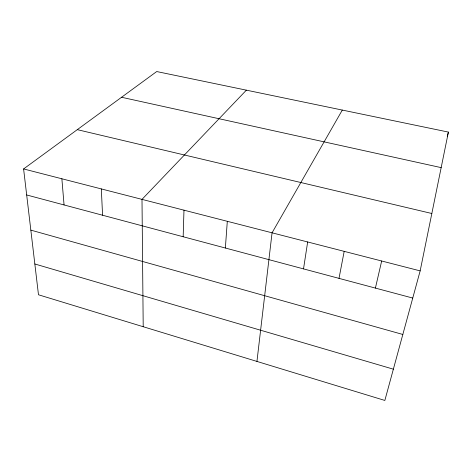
<?xml version="1.0" encoding="UTF-8"?>
<svg xmlns="http://www.w3.org/2000/svg" width="472" height="472" viewBox="0 0 472 472"><rect width="100%" height="100%" fill="white"/><g stroke="black" fill="none" stroke-linecap="round" stroke-linejoin="round"><path stroke-width="0.71" d="M183.165 236.749L183.98 210.17M225.362 248.018L227.309 221.309M256.945 361.428L272.061 232.814L342.3 110.07M303.52 268.892L307.661 241.965M339.008 278.368L344.182 251.358M420.157 270.887L448.4 132.089L156.71 71.549L23.6 168.941L38.48 294.77L384.845 400.451L420.157 270.887L23.6 168.941M375.405 288.091L381.671 260.992M447.285 136.32L448.4 132.089M246.372 90.158L142.001 199.379L143.205 326.724M121.558 97.267L441.167 167.625M77.29 129.653L431.833 213.503M26.674 194.96L412.752 298.062M30.833 230.118L402.828 334.465M34.834 263.978L393.365 369.175M61.873 178.776L64.062 204.942M101.321 188.918L102.571 215.226"/></g></svg>
